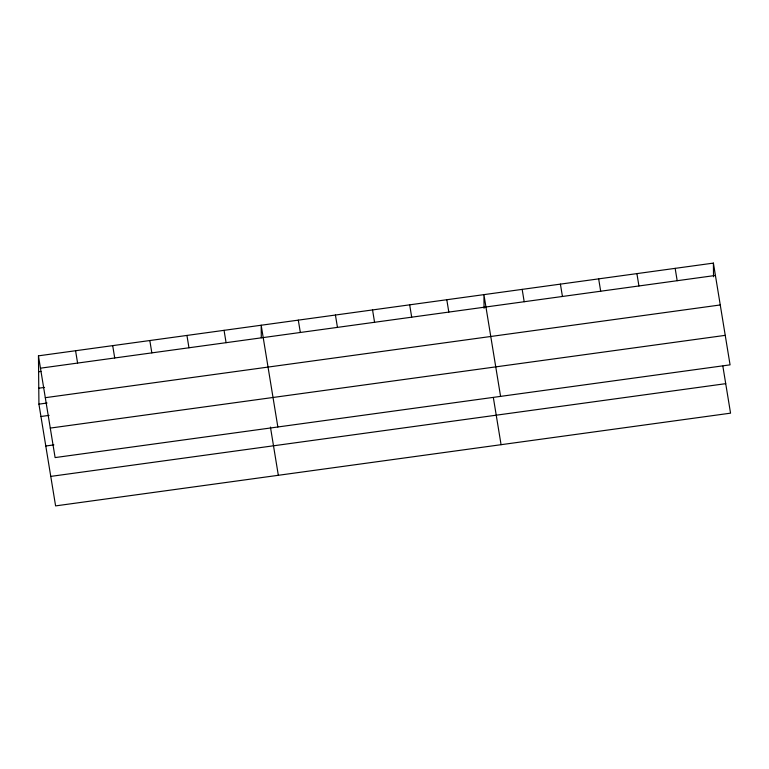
<?xml version="1.0" encoding="UTF-8"?>
<svg xmlns="http://www.w3.org/2000/svg" width="769" height="769" viewBox="0 0 769 769"><rect width="100%" height="100%" fill="white"/><g stroke="black" fill="none" stroke-linecap="round" stroke-linejoin="round"><path stroke-width="1.15" d="M38.45 355.836L713.401 263.104L730.069 364.852L55.108 457.584L38.45 355.836L38.931 404.148L55.599 505.896L730.55 413.164L722.85 366.131M40.469 368.178L715.43 275.456M38.613 371.773L40.93 371.456M38.777 388.201L44.573 387.403M45.304 397.688L720.255 304.957M38.931 404.148L47.053 403.023M40.959 416.49L49.081 415.375M50.283 428.083L725.234 335.351M45.784 446.001L53.907 444.886M50.764 476.396L725.715 383.664M675.153 268.352L677.181 280.704M636.905 273.61L638.933 285.962M598.657 278.868L600.685 291.22M560.409 284.117L562.437 296.469M522.17 289.375L524.189 301.727M500.581 396.381L483.922 294.633L484.057 308.292M493.362 397.66L501.071 444.693M446.799 299.727L448.817 312.079M409.675 304.832L411.694 317.184M372.552 309.926L374.57 322.278M335.428 315.03L337.456 327.383M298.305 320.135L300.333 332.477M277.849 426.987L261.181 325.229L261.306 337.754M270.438 427.083L278.33 475.3M224.058 330.334L226.086 342.686M186.944 335.428L188.963 347.78M149.82 340.532L151.839 352.884M112.697 345.627L114.716 357.979M75.573 350.731L77.592 363.083M713.401 263.104L713.536 276.763"/></g></svg>
